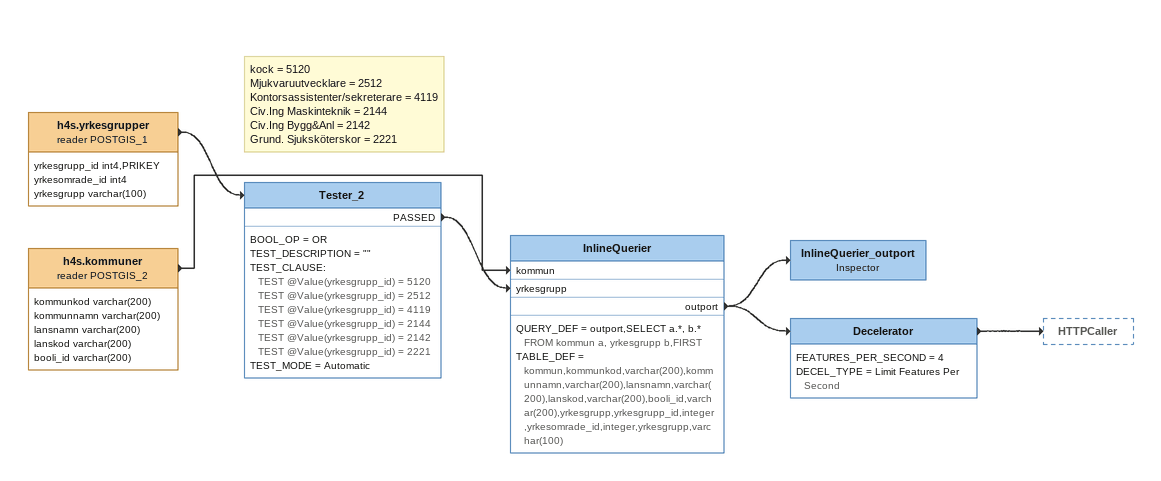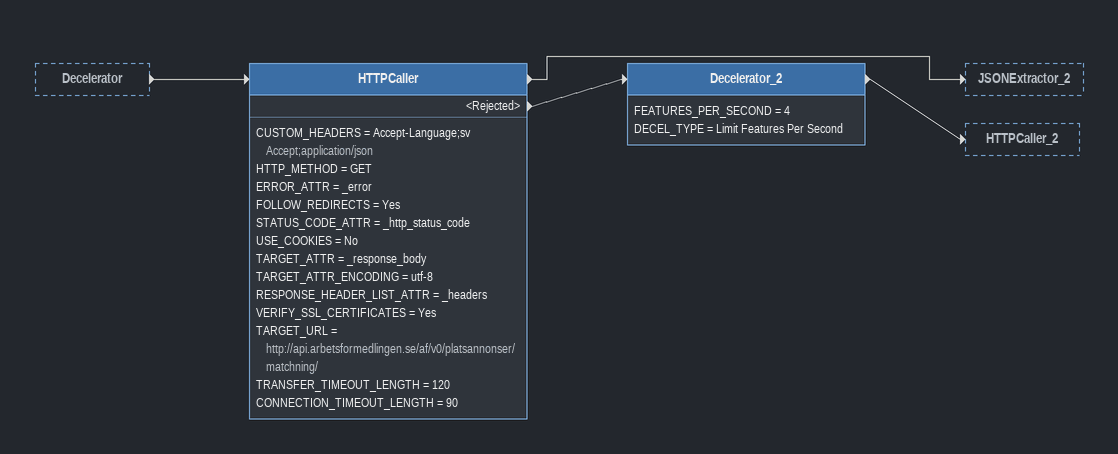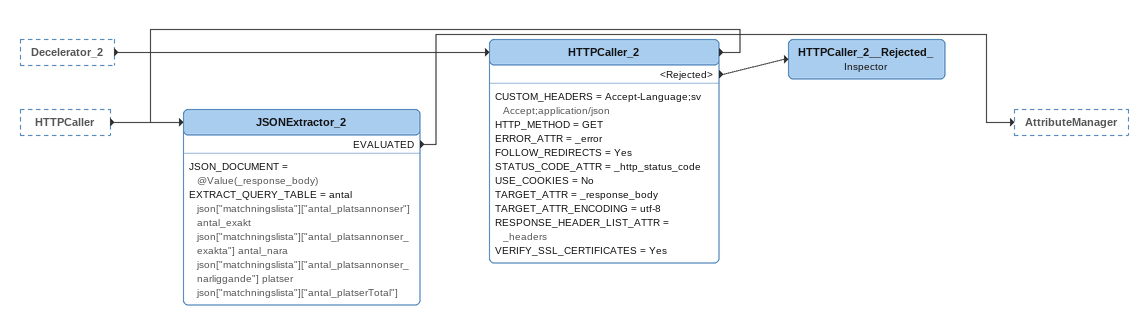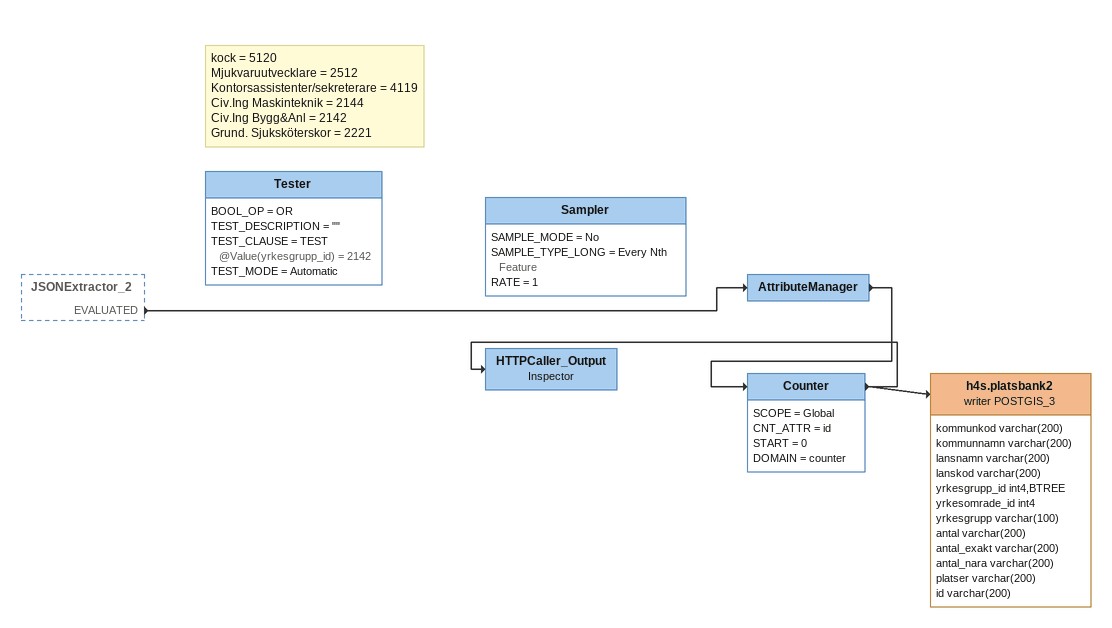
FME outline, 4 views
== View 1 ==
h4s.yrkesgrupper (reader POSTGIS_1)
    attributes: yrkesgrupp_id int4,PRIKEY, yrkesomrade_id int4, yrkesgrupp varchar(100)
    -> Tester_2
Note: kock = 5120 / Mjukvaruutvecklare = 2512 / Kontorsassistenter/sekreterare = 4119 / Civ.Ing Maskinteknik = 2144 / Civ.Ing Bygg&Anl = 2142 / Grund. Sjuksköterskor = 2221
Tester_2
    BOOL_OP = OR
    TEST_DESCRIPTION = ""
    TEST_CLAUSE:
      TEST @Value(yrkesgrupp_id) = 5120
      TEST @Value(yrkesgrupp_id) = 2512
      TEST @Value(yrkesgrupp_id) = 4119
      TEST @Value(yrkesgrupp_id) = 2144
      TEST @Value(yrkesgrupp_id) = 2142
      TEST @Value(yrkesgrupp_id) = 2221
    TEST_MODE = Automatic
    PASSED -> InlineQuerier [yrkesgrupp]
h4s.kommuner (reader POSTGIS_2)
    attributes: kommunkod varchar(200), kommunnamn varchar(200), lansnamn varchar(200), lanskod varchar(200), booli_id varchar(200)
    -> InlineQuerier [kommun]
InlineQuerier
    QUERY_DEF = outport,SELECT a.*, b.* FROM kommun a, yrkesgrupp b,FIRST
    TABLE_DEF = kommun,kommunkod,varchar(200),kommunnamn,varchar(200),lansnamn,varchar(200),lanskod,varchar(200),booli_id,varchar(200),yrkesgrupp,yrkesgrupp_id,integer,yrkesomrade_id,integer,yrkesgrupp,varchar(100)
    outport -> InlineQuerier_outport
    outport -> Decelerator
InlineQuerier_outport: Inspector
Decelerator
    FEATURES_PER_SECOND = 4
    DECEL_TYPE = Limit Features Per Second
    -> HTTPCaller

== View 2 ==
Decelerator [outside]
    -> HTTPCaller
HTTPCaller
    CUSTOM_HEADERS = Accept-Language;sv Accept;application/json
    HTTP_METHOD = GET
    ERROR_ATTR = _error
    FOLLOW_REDIRECTS = Yes
    STATUS_CODE_ATTR = _http_status_code
    USE_COOKIES = No
    TARGET_ATTR = _response_body
    TARGET_ATTR_ENCODING = utf-8
    RESPONSE_HEADER_LIST_ATTR = _headers
    VERIFY_SSL_CERTIFICATES = Yes
    TARGET_URL = http://api.arbetsformedlingen.se/af/v0/platsannonser/matchning/
    TRANSFER_TIMEOUT_LENGTH = 120
    CONNECTION_TIMEOUT_LENGTH = 90
    -> JSONExtractor_2
    <Rejected> -> Decelerator_2
Decelerator_2
    FEATURES_PER_SECOND = 4
    DECEL_TYPE = Limit Features Per Second
    -> HTTPCaller_2

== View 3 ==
Decelerator_2 [outside]
    -> HTTPCaller_2
HTTPCaller [outside]
    -> JSONExtractor_2
HTTPCaller_2
    CUSTOM_HEADERS = Accept-Language;sv Accept;application/json
    HTTP_METHOD = GET
    ERROR_ATTR = _error
    FOLLOW_REDIRECTS = Yes
    STATUS_CODE_ATTR = _http_status_code
    USE_COOKIES = No
    TARGET_ATTR = _response_body
    TARGET_ATTR_ENCODING = utf-8
    RESPONSE_HEADER_LIST_ATTR = _headers
    VERIFY_SSL_CERTIFICATES = Yes
    -> JSONExtractor_2
    <Rejected> -> HTTPCaller_2__Rejected_
HTTPCaller_2__Rejected_: Inspector
JSONExtractor_2
    JSON_DOCUMENT = @Value(_response_body)
    EXTRACT_QUERY_TABLE = antal json["matchningslista"]["antal_platsannonser"] antal_exakt json["matchningslista"]["antal_platsannonser_exakta"] antal_nara json["matchningslista"]["antal_platsannonser_narliggande"] platser json["matchningslista"]["antal_platserTotal"]
    EVALUATED -> AttributeManager

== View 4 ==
JSONExtractor_2 [outside]
    EVALUATED -> AttributeManager
AttributeManager
    -> Counter
Counter
    SCOPE = Global
    CNT_ATTR = id
    START = 0
    DOMAIN = counter
    -> HTTPCaller_Output
    -> h4s.platsbank2 (writer POSTGIS_3)
HTTPCaller_Output: Inspector
h4s.platsbank2 (writer POSTGIS_3)
    attributes: kommunkod varchar(200), kommunnamn varchar(200), lansnamn varchar(200), lanskod varchar(200), yrkesgrupp_id int4,BTREE, yrkesomrade_id int4, yrkesgrupp varchar(100), antal varchar(200), antal_exakt varchar(200), antal_nara varchar(200), platser varchar(200), id varchar(200)
Note: kock = 5120 / Mjukvaruutvecklare = 2512 / Kontorsassistenter/sekreterare = 4119 / Civ.Ing Maskinteknik = 2144 / Civ.Ing Bygg&Anl = 2142 / Grund. Sjuksköterskor = 2221
Tester
    BOOL_OP = OR
    TEST_DESCRIPTION = ""
    TEST_CLAUSE = TEST @Value(yrkesgrupp_id) = 2142
    TEST_MODE = Automatic
Sampler
    SAMPLE_MODE = No
    SAMPLE_TYPE_LONG = Every Nth Feature
    RATE = 1
